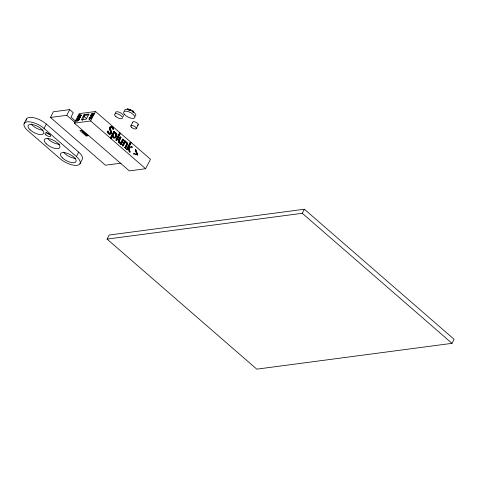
<?xml version="1.0" encoding="UTF-8"?>
<svg xmlns="http://www.w3.org/2000/svg" width="478" height="478" viewBox="0 0 478 478"><rect width="100%" height="100%" fill="white"/><g stroke="black" fill="none" stroke-linecap="round" stroke-linejoin="round"><path stroke-width="0.72" d="M111.625 132.723L110.418 128.893L110.514 127.859L111.057 127.417L110.245 128.379L111.464 131.952L111.016 133.912L111.625 132.723L111.105 132.794M120.964 137.371L119.118 141.106L119.261 141.936L120.092 142.647L119.237 141.088L120.964 137.371C119.351 136.027 116.913 142.175 119.536 143.149C121.143 142.803 120.438 144.159 120.779 143.071M129.06 109.677L129.484 109.301L131.074 109.952L130.745 110.585L130.41 110.436L130.733 109.803M110.257 126.718C109.157 127.578 109.647 129.897 110.532 131.151C111.01 134.157 110.723 132.143 110.071 130.416C107.909 126.921 112.121 124.83 113.656 128.48C113.011 131.044 110.179 124.579 113.208 129.347M126.604 144.003L126.132 142.743L126.694 143.418L126.664 144.302L124.878 147.708L126.724 143.986M88.944 119.034C92.385 118.12 88.544 120.139 89.135 118.658L91.005 117.899L91.017 117.433L89.888 117.57L89.954 117.08L91.866 116.961M89.756 117.457L91.214 117.57L90.378 118.795M79.181 118.55C79.228 119.584 78.219 120.617 77.185 120.647C76.396 119.96 77.179 119.261 77.024 120.653C79.312 121.508 80.101 116.686 77.46 118.92C74.269 123.366 81.182 119.59 79.246 117.97C78.386 116.572 74.174 122.505 78.057 120.707M91.489 115.927C93.843 115.574 94.286 112.163 91.788 114.212C88.759 117.976 95.086 115.282 93.73 113.346L91.818 114.111L91.107 115.359L91.621 116.04L91.196 115.819M91.71 115.915L92.965 115.443L93.521 113.991M114.708 137.234C113.328 138.638 111.834 133.529 114.152 133.231M113.716 137.204L112.939 135.561L113.788 133.428M91.447 116.011L91.567 114.756L93.114 113.603M90.796 116.017L91.178 116.393C89.912 115.204 92.463 112.455 93.861 113.459L93.574 113.244M78.249 117.391C78.643 114.828 77.55 117.761 78.762 117.373M79.527 115.903C77.854 116.136 79.742 113.907 79.211 115.503M79.444 114.965L78.9 115.79M115.742 137.586C116.477 136.624 117.474 134.121 115.897 132.932C113.818 131.522 118.18 134.079 116.793 135.579C116.309 137.294 115.162 138.483 114.003 138.166C111.924 138.285 113.047 132.526 110.938 138.734L110.31 138.19L113.86 131.325L114.601 131.844C113.728 133.129 114.911 132.31 114.188 132.687M115.27 136.816L115.999 134.939L115.258 133.219L116.118 134.921L114.875 137.084M125.499 148.246L127.393 144.045L127.172 142.904L126.371 141.99L127.291 142.892L127.447 144.452L125.618 148.234L124.878 147.708M119.536 143.149C117.457 141.906 119.064 138.417 120.342 136.833M91.244 117.259C91.836 117.11 91.232 117.474 90.975 118.257M90.934 118.03L91.202 118.293L91.441 117.51M129.413 109.707L129.932 109.57L130.667 110.173M92.666 115.778L93.527 115.073L93.837 113.979M78.314 116.752C79.073 117.337 77.878 116.775 78.553 116.321M78.296 116.357L78.452 116.979M78.553 116.925C79.593 116.823 79.551 114.965 81.308 115.67C81.415 114.099 79.282 115.562 79.718 115.527L79.079 115.389L79.312 114.851M78.338 120.498L79.42 118.992M133.392 111.607C131.378 110.394 134.133 111.213 133.559 112.049M24.181 123.42L26.457 118.998M44.072 128.468A13.247 5.449 27.3 0 0 27.067 121.848A13.247 5.449 27.3 0 0 27.778 130.619L60.097 158.69A13.247 5.449 27.3 0 0 77.101 165.31A13.247 5.449 27.3 0 0 76.384 156.539L44.072 128.468L46.354 124.053A13.247 5.449 27.3 0 0 33.137 117.606A13.247 5.449 27.3 0 0 26.182 120.444M121.042 163.159L105.459 165.215L50.465 117.451L53.399 111.774L69.692 109.617L73.259 112.718L70.983 117.14L75.482 121.048M50.465 117.451L66.759 115.3L69.692 109.617M74.329 123.121L79.217 113.65L95.51 111.499L150.498 159.264L145.611 168.728L129.317 170.885L74.329 123.121L90.623 120.964L110.43 138.172L113.979 131.307M78.559 117.779L78.876 117.23L80.549 117.14L78.559 117.779L78.637 117.265M78.828 116.889L79.563 116.273L79.187 116.19L79.396 115.79M79.157 115.449L80.119 114.834M79.205 116.967C83.136 115.951 77.998 117.893 79.354 116.303M80.418 117.026L80.615 116.65M79.641 115.76L81.374 115.18M84.068 114.63L81.385 119.835L86.171 119.201L88.86 113.991L84.068 114.63L84.851 115.306L88.962 114.762M82.162 120.516L84.851 115.306M87.797 135.029L86.518 135.196L82.347 131.575L82.592 131.103L81.553 130.195M89.075 119.147L90.42 118.454M89.888 117.57L91.274 117.038M91.543 117.224L91.734 116.847M90.623 120.964L95.51 111.499M86.112 135.985L88.03 135.734L81.774 130.303L79.856 130.554L86.112 135.985L86.518 135.196M76.384 156.539L78.667 152.118L46.354 124.053M79.987 163.745L82.27 159.323A13.247 5.449 27.3 0 0 78.667 152.118M109.343 134.115C111.177 134.886 107.239 133.416 107.269 132.03L107.861 131.103L109.014 132.962M108.829 133.894L107.389 132.012L107.861 131.103M113.089 129.365L113.537 128.498L111.858 126.73M114.051 132.693L114.601 131.844M110.938 138.734L112.521 135.871L113.172 137.7M127.668 108.847L127.339 109.474L127.955 108.876L128.468 109.844M129.239 109.331L128.827 110.012L129.902 110.197L130.225 109.564M129.024 109.934L129.347 109.301M129.156 109.928L129.484 109.301M129.311 109.952L129.634 109.325M129.484 110.006L129.807 109.372M129.675 110.083L130.004 109.45M130.094 110.322L130.416 109.689M130.112 110.478L130.434 109.844M130.249 110.454L130.578 109.826M115.999 139.994L119.59 133.027L120.331 133.553L116.74 140.52L115.999 139.994L116.74 140.52M116.118 139.976L119.709 133.015L120.331 133.553M116.62 140.532L120.211 133.571M132.119 111.547L132.645 110.872M133.523 111.482L133.213 112.085L132.591 111.613L132.902 111.016M132.92 111.207L132.782 111.924M132.926 111.84L133.231 111.243M133.075 111.96L133.386 111.362M133.326 112.205L133.637 111.601M133.41 112.312L133.715 111.715M133.458 112.414L133.762 111.816M133.464 112.503L133.774 111.906M122.948 139.098L120.581 142.629L121.364 142.103L122.948 139.098L123.569 139.636L121.137 144.338L120.486 144.428M123.569 139.636L121.018 144.356L120.396 143.818M130.811 125.977L132.77 122.189M122.9 145.987L124.459 143.012L125.26 142.48L122.9 145.987L122.272 145.449L124.704 140.741L125.445 141.267L124.919 142.068L125.445 141.267M122.272 145.449L124.824 140.729M136.314 128.48L138.267 124.692M128.594 147.547L129.024 151.311L130.016 152.052L129.144 151.293C128.355 142.02 128.917 152.016 126.67 149.267L130.267 142.301L131.008 142.826L128.612 147.26L131.008 142.826M126.67 149.267L130.386 142.289M127.291 149.805L128.463 147.547M133.368 154.233C133.129 153.366 134.671 154.071 137.772 155.069L135.794 149.751L135.316 150.456L137.037 154.197L135.435 150.439L135.794 149.751M135.674 149.763L137.772 155.069M107.066 239.102L109.163 235.033L304.372 209.227L454.1 339.278L452.003 343.347L256.794 369.153L107.066 239.102L302.275 213.29L452.003 343.347M302.275 213.29L304.372 209.227M77.095 119.721L77.113 119.357M110.113 133.44L110.711 132.956M110.233 133.428L109.91 133.476L110.454 133.189M111.135 133.894L109.994 134.36M79.031 117.923L77.627 118.472M79.228 118.544L77.669 118.741M91.824 116.256L92.385 115.987M125.385 141.9L124.937 142.08L126.371 141.99M128.612 147.26L131.486 146.519L132.304 147.224L129.209 147.947L129.897 152.07M125.14 142.498L125.517 142.438M120.701 142.617L120.092 142.647M114.302 133.129L115.258 133.219M80.244 114.947L79.874 114.863M79.963 115.497L81.505 115.294M79.485 116.417L79.115 116.339M78.428 117.666L78.804 117.743M111.721 127.017L112.24 126.951M82.347 131.575L83.626 131.408M113.137 128.546L113.656 128.48M107.741 131.115L108.04 131.617M107.801 132.203L108.321 132.131M108.142 132.669L108.661 132.597M111.111 132.406L111.631 132.334M109.044 133.41L109.558 133.344L107.92 131.635M119.106 133.093L119.709 133.015M118.64 140.855L119.297 140.765M118.58 141.171L119.237 141.088M118.574 141.47L119.231 141.386M118.424 141.858L119.279 141.661M131.486 146.519L132.304 147.224M129.209 147.947L130.016 152.052M114.535 132.514L115.114 132.478M110.03 133.464L109.438 133.356M133.721 153.552L137.019 154.227M111.153 127.423L111.738 127.56M125.648 142.48L126.252 142.725M132.496 111.517L132.8 111.661M77.149 120.731L76.815 120.414M130.267 142.301L130.888 142.844M113.86 131.325L114.481 131.862M120.223 136.851L120.838 137.389M122.828 139.11L123.449 139.654M124.704 140.741L125.326 141.285M93.186 114.893L93.527 115.073M91.686 113.997L91.919 114.32M90.874 115.258L91.238 115.473M90.886 117.319L91.238 117.66M91.101 117.648L91.412 117.875M120.516 143.8L121.137 144.338M122.398 145.431L123.019 145.969M124.997 147.69L125.618 148.234M126.79 149.25L127.411 149.793M90.85 118.144L91.089 118.46M90.653 118.329L90.957 118.604M111.057 138.716L145.611 168.728M83.728 116.13L86.524 118.562M78.756 115.568L79.109 115.945M77.998 117.044L78.35 117.421M78.978 118.359L79.306 118.663M76.558 119.966L76.922 120.187M76.468 120.737L76.856 121.119M66.759 115.3L75.177 122.607M127.955 108.876L128.761 109.874M124.567 110.818A6.232 2.563 27.3 0 1 131.247 110.555A6.232 2.563 27.3 0 1 135.322 116.226M115.718 113.334A4.386 1.804 27.3 0 1 119.87 112.467A4.386 1.804 27.3 0 1 123.049 116.668M132.8 122.559A3.041 1.249 27.3 0 1 136.469 122.535A3.041 1.249 27.3 0 1 137.288 125.224M42.936 130.171A8.67 3.567 27.3 0 1 31.166 124.017M75.339 158.32A8.67 3.567 27.3 0 1 63.568 152.165M59.666 144.242A8.67 3.567 27.3 0 1 47.704 138.53M49.67 134.485A3.167 1.303 27.3 0 1 46.378 132.537M124.567 114.487A6.232 2.563 27.3 0 0 134.348 118.12A6.232 2.563 27.3 0 0 128.791 111.804A6.232 2.563 27.3 0 0 124.567 114.487M115.843 116.548A4.386 1.804 27.3 0 0 122.428 118.221A4.386 1.804 27.3 0 0 117.349 113.812A4.386 1.804 27.3 0 0 115.843 116.548M131.444 127.238A3.041 1.249 27.3 0 0 136.158 128.761A3.041 1.249 27.3 0 0 133.087 125.678A3.041 1.249 27.3 0 0 131.444 127.238M30.054 129.759A8.67 3.567 27.3 0 0 43.384 133.78A8.67 3.567 27.3 0 0 34.201 124.979A8.67 3.567 27.3 0 0 30.054 129.759M46.258 143.836A8.67 3.567 27.3 0 0 59.589 147.851A8.67 3.567 27.3 0 0 50.405 139.056A8.67 3.567 27.3 0 0 46.258 143.836M62.463 157.907A8.67 3.567 27.3 0 0 75.787 161.928A8.67 3.567 27.3 0 0 66.609 153.127A8.67 3.567 27.3 0 0 62.463 157.907M45.882 134.916A3.167 1.303 27.3 0 0 50.638 136.122A3.167 1.303 27.3 0 0 46.969 132.932A3.167 1.303 27.3 0 0 45.882 134.916"/></g></svg>
